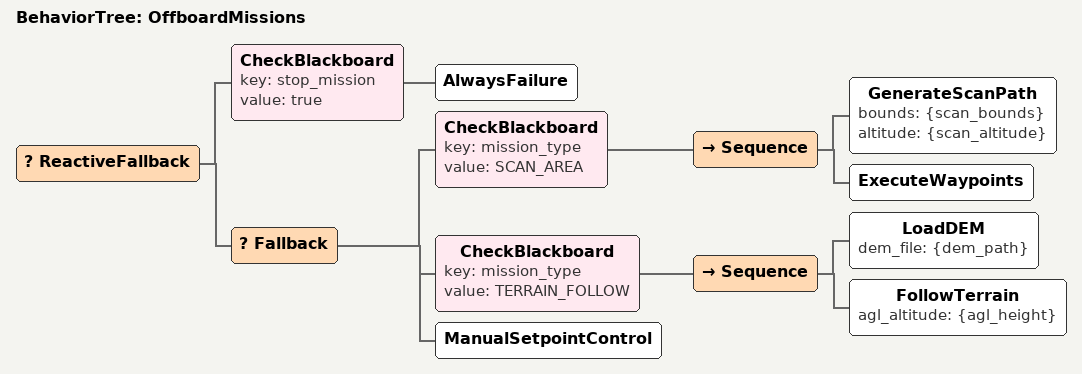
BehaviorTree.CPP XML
<root BTCPP_format="4">

    <BehaviorTree ID="OffboardMissions">

        <ReactiveFallback>

            <!-- Emergency: Stop mission if flag set -->
            <CheckBlackboard key="stop_mission" value="true">
                <AlwaysFailure/>
            </CheckBlackboard>

            <!-- Select mission type based on blackboard -->
            <Fallback>

                <!-- Mission: Area Scan -->
                <CheckBlackboard key="mission_type" value="SCAN_AREA">
                    <Sequence>
                        <GenerateScanPath bounds="{scan_bounds}" altitude="{scan_altitude}"/>
                        <ExecuteWaypoints/>
                    </Sequence>
                </CheckBlackboard>

                <!-- Mission: Terrain Following -->
                <CheckBlackboard key="mission_type" value="TERRAIN_FOLLOW">
                    <Sequence>
                        <LoadDEM dem_file="{dem_path}"/>
                        <FollowTerrain agl_altitude="{agl_height}"/>
                    </Sequence>
                </CheckBlackboard>

                <!-- Default: Manual setpoint control (holds position) -->
                <ManualSetpointControl/>

            </Fallback>

        </ReactiveFallback>

    </BehaviorTree>
</root>
